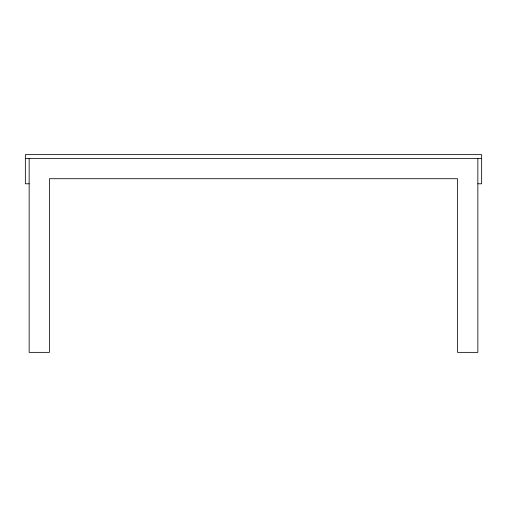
<?xml version="1.0" encoding="UTF-8"?>
<svg xmlns="http://www.w3.org/2000/svg" width="507" height="507" viewBox="0 0 507 507"><rect width="100%" height="100%" fill="white"/><g stroke="black" fill="none" stroke-linecap="round" stroke-linejoin="round"><path stroke-width="0.76" d="M25.35 158.438L481.65 158.438M29.153 183.788L25.35 183.788L25.35 154.635L481.65 154.635L481.65 183.788L477.848 183.788M477.848 158.438L477.848 352.365L457.568 352.365L457.568 178.718L49.433 178.718L49.433 352.365L29.153 352.365L29.153 158.438"/></g></svg>
